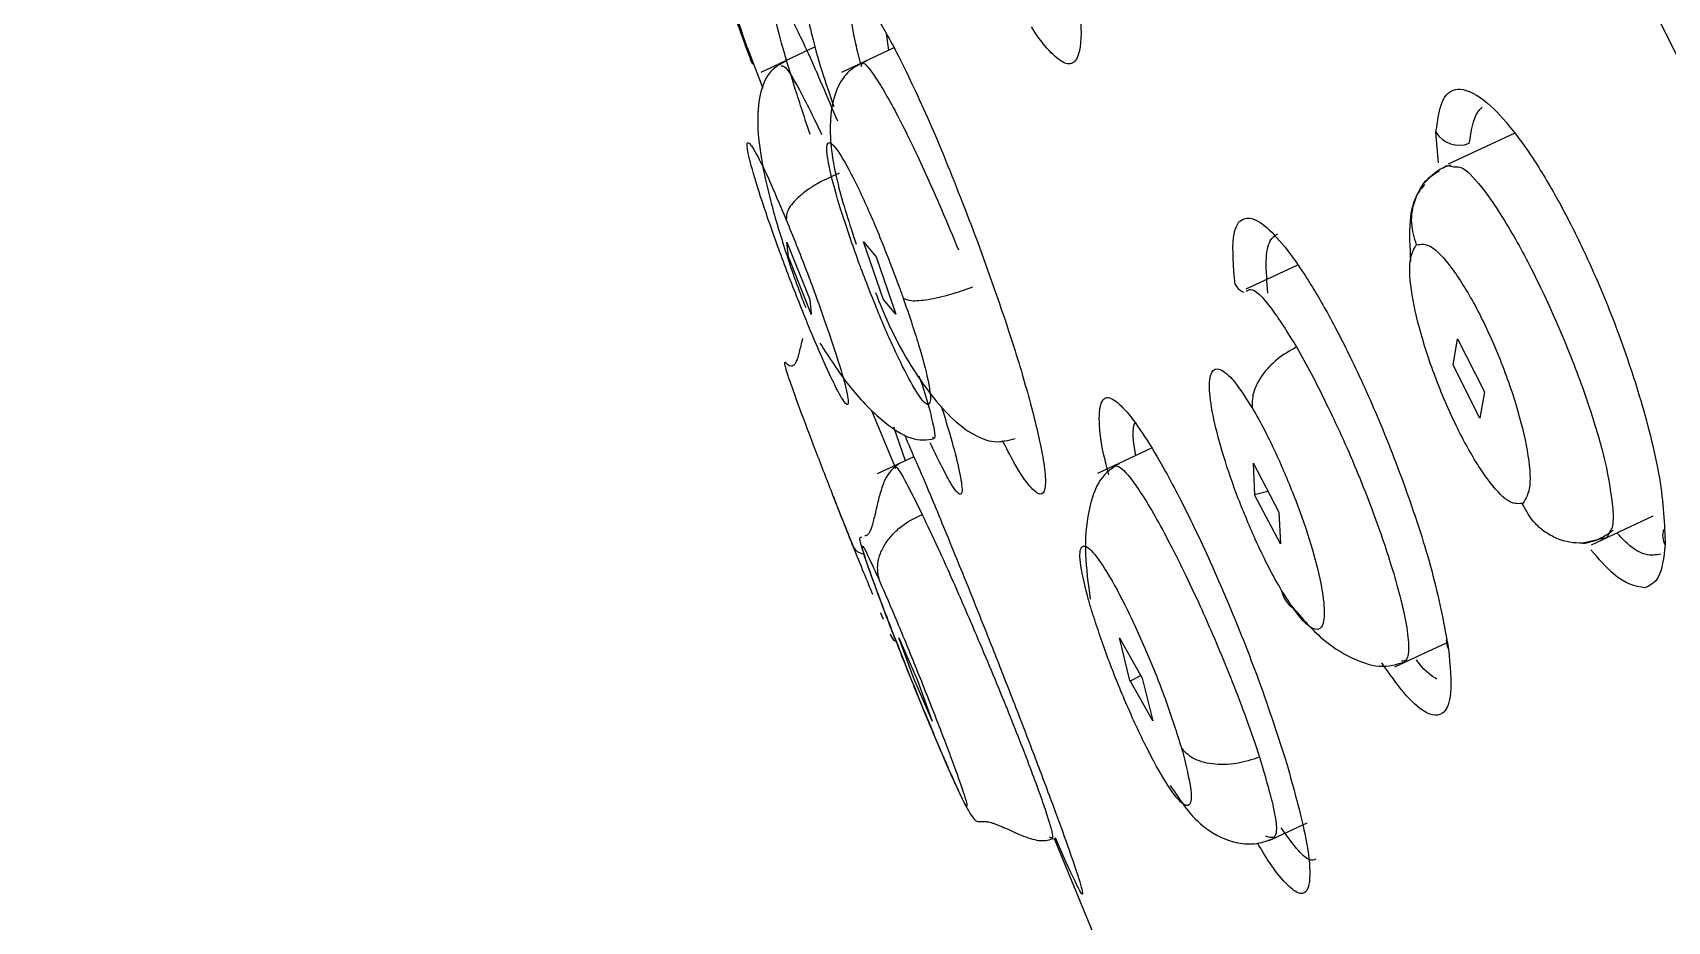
# Model space of a CAD drawing. Header units: millimetres. Extents: x 14183 to 14777, y -4239 to -3399.
# Drawn here: x 14648.556 to 14651.782, y -3741.229 to -3739.474 of the extents above; entities that cross this region are included whole.
import ezdxf

# ---------------------------------------------------------------- set-up
doc = ezdxf.new("R2010")
doc.units = ezdxf.units.MM
doc.header["$LTSCALE"] = 0.1
doc.layers.get('0').update_dxf_attribs({"lineweight": 15})

msp = doc.modelspace()

# ---------------------------------------------------------------- linework, layer by layer
at = {"linetype": 'Continuous', "lineweight": 25}
for p, q in [((14650.2458, -3739.5084), (14650.2409, -3739.4753)), ((14649.9671, -3739.5044), (14649.9968, -3739.5834)), ((14650.1003, -3739.5022), (14649.993, -3739.5524)), ((14650.2554, -3739.5039), (14650.152, -3739.5523)), ((14651.3307, -3739.731), (14651.3256, -3739.6706)), ((14651.4811, -3739.6725), (14651.35, -3739.7339)), ((14651.3396, -3739.7411), (14651.3469, -3739.7359)), ((14651.3469, -3739.7359), (14651.3612, -3739.7387)), ((14650.0474, -3739.9166), (14650.0447, -3739.8873)), ((14650.0447, -3739.8873), (14650.0899, -3740.0007)), ((14650.2355, -3740.0015), (14650.1959, -3739.8871)), ((14650.1959, -3739.8871), (14650.2205, -3739.9165)), ((14651.2872, -3739.8929), (14651.2859, -3739.894)), ((14650.0929, -3740.031), (14650.0474, -3739.9166)), ((14650.2205, -3739.9164), (14650.2598, -3740.0299)), ((14651.0526, -3739.9327), (14650.9501, -3739.9807)), ((14650.0899, -3740.0007), (14650.0926, -3740.03)), ((14650.2598, -3740.0298), (14650.2352, -3740.0005)), ((14651.0506, -3740.0945), (14651.0833, -3740.154)), ((14651.3593, -3740.1303), (14651.3684, -3740.0783)), ((14651.3684, -3740.0783), (14651.4214, -3740.1829)), ((14651.4122, -3740.2348), (14651.3593, -3740.1302)), ((14651.4214, -3740.1829), (14651.4122, -3740.2349)), ((14650.2114, -3740.2198), (14650.2571, -3740.329)), ((14650.2786, -3740.3193), (14650.2553, -3740.2527)), ((14650.295, -3740.3112), (14650.2228, -3740.345)), ((14650.7645, -3740.2944), (14650.6574, -3740.3445)), ((14650.9649, -3740.3234), (14651.0158, -3740.4207)), ((14650.9681, -3740.3869), (14650.9653, -3740.324)), ((14650.2899, -3740.3816), (14650.3027, -3740.4072)), ((14650.9678, -3740.3859), (14650.9941, -3740.3793)), ((14651.0186, -3740.4835), (14650.9678, -3740.3863)), ((14650.3027, -3740.4072), (14650.3114, -3740.425)), ((14651.0158, -3740.4206), (14651.0186, -3740.4835)), ((14651.6325, -3740.4849), (14651.7542, -3740.428)), ((14651.6619, -3740.4711), (14651.6154, -3740.4821)), ((14651.6696, -3740.4578), (14651.6634, -3740.47)), ((14650.295, -3740.7492), (14650.2658, -3740.6689)), ((14650.2658, -3740.669), (14650.3025, -3740.7531)), ((14650.7215, -3740.7533), (14650.7007, -3740.6685)), ((14650.7007, -3740.6685), (14650.7459, -3740.7486)), ((14651.2447, -3740.7261), (14651.3463, -3740.6785)), ((14650.3319, -3740.8339), (14650.2949, -3740.7491)), ((14650.3025, -3740.7531), (14650.3316, -3740.8332)), ((14650.7213, -3740.7542), (14650.7429, -3740.7432)), ((14650.7665, -3740.8327), (14650.7213, -3740.7526)), ((14650.7459, -3740.7486), (14650.7665, -3740.8327)), ((14650.968, -3740.8762), (14650.9773, -3740.9045)), ((14650.5721, -3741.0648), (14650.7958, -3741.6102)), ((14650.5911, -3741.1019), (14650.5746, -3741.0636)), ((14650.9967, -3741.069), (14651.0717, -3741.0339))]:
    msp.add_line(p, q, dxfattribs=at)
at = {"linetype": 'Continuous', "lineweight": 25, "flags": 128}
msp.add_lwpolyline([(14654.37, -3745.0136), (14654.0235, -3744.2216), (14653.661, -3743.4125), (14653.2862, -3742.5943), (14652.9027, -3741.7752), (14652.5143, -3740.9632), (14652.1249, -3740.1664), (14651.7384, -3739.3928), (14651.3586, -3738.6501), (14650.9894, -3737.9456), (14650.6343, -3737.2863), (14650.2968, -3736.6789), (14649.9805, -3736.1292), (14649.6883, -3735.6428), (14649.4232, -3735.2246), (14649.1878, -3734.8786), (14648.9845, -3734.6083), (14648.8154, -3734.4165), (14648.6819, -3734.3049), (14648.5856, -3734.2748), (14648.5666, -3734.2804)], dxfattribs=at)
at = {"linetype": 'Continuous', "lineweight": 25}
for centre, radius, start, end in [((14651.3716, -3739.6422), 0.054, 211.6631, 291.5759), ((14650.9628, -3739.951), 0.0392, 210.6469, 243.9644), ((14651.8103, -3740.4666), 0.0373, 161.7084, 210.3787), ((14650.1989, -3740.4765), 0.0267, 208.6011, 261.2511), ((14651.0717, -3740.5666), 0.0515, 189.5059, 236.6477), ((14651.3762, -3740.6751), 0.0302, 176.1142, 211.5751)]:
    msp.add_arc(centre, radius, start, end, dxfattribs=at)
for points, knots in [([(14648.5559, -3732.8562), (14648.6046, -3732.8717), (14648.7027, -3732.9031), (14648.9642, -3733.1788), (14649.3365, -3733.6804), (14649.8394, -3734.4633), (14650.4328, -3735.4752), (14651.0928, -3736.6692), (14651.8098, -3738.034), (14652.5524, -3739.5056), (14653.3122, -3741.0691), (14654.0537, -3742.6524), (14654.7709, -3744.2383), (14655.4278, -3745.7548), (14656.0201, -3747.1848), (14656.519, -3748.4633), (14656.9215, -3749.575), (14657.2083, -3750.4723), (14657.3688, -3751.1362), (14657.4137, -3751.5523), (14657.3403, -3751.6068), (14657.3073, -3751.6313)], [0, 0, 0, 0, 0.04229, 0.08533, 0.138911, 0.194045, 0.247626, 0.302761, 0.356342, 0.411476, 0.465057, 0.520191, 0.573772, 0.628906, 0.682487, 0.737622, 0.791202, 0.846337, 0.899918, 0.955052, 1, 1, 1, 1]), ([(14653.2773, -3742.4856), (14653.2386, -3742.4025), (14653.162, -3742.2378), (14653.0474, -3741.9934), (14652.924, -3741.7317), (14652.7998, -3741.4702), (14652.6832, -3741.2265), (14652.6121, -3741.0786), (14652.563, -3740.9768), (14652.4984, -3740.8431), (14652.4152, -3740.6716), (14652.325, -3740.4868), (14652.2534, -3740.3406), (14652.1731, -3740.1775), (14652.0843, -3739.9978), (14651.9869, -3739.8018), (14651.8918, -3739.6116), (14651.7717, -3739.3728), (14651.6025, -3739.0386), (14651.3779, -3738.6007), (14651.1529, -3738.169), (14650.9476, -3737.781), (14650.7556, -3737.4229), (14650.5692, -3737.081), (14650.3915, -3736.7602), (14650.2247, -3736.4642), (14650.0557, -3736.1696), (14649.891, -3735.8887), (14649.7359, -3735.6303), (14649.5936, -3735.3992), (14649.4354, -3735.1495), (14649.2805, -3734.915), (14649.1448, -3734.7204), (14649.0262, -3734.5589), (14648.9174, -3734.4208), (14648.813, -3734.3007), (14648.7569, -3734.2468), (14648.7306, -3734.2215)], [0, 0, 0, 0, 0.021095, 0.041774, 0.062036, 0.087668, 0.108472, 0.124451, 0.125701, 0.134698, 0.158945, 0.170139, 0.182887, 0.197192, 0.213052, 0.230468, 0.249438, 0.264203, 0.295282, 0.341276, 0.387506, 0.421052, 0.458271, 0.499166, 0.532192, 0.567289, 0.604458, 0.642664, 0.679349, 0.714691, 0.748691, 0.803167, 0.844771, 0.873498, 0.920536, 0.962703, 1, 1, 1, 1]), ([(14649.6736, -3738.668), (14649.6876, -3738.7072), (14649.713, -3738.7786), (14649.7649, -3738.9257), (14649.8158, -3739.0706), (14649.863, -3739.2058), (14649.8991, -3739.3094), (14649.9287, -3739.3946), (14649.9539, -3739.4678), (14649.9729, -3739.5237), (14649.9796, -3739.5447), (14649.9683, -3739.5149), (14649.9431, -3739.4446), (14649.93, -3739.4078)], [0, 0, 0, 0, 0.101931, 0.18593, 0.299557, 0.3764, 0.44966, 0.519327, 0.58539, 0.672931, 0.771234, 0.880251, 1, 1, 1, 1]), ([(14650.5924, -3739.2703), (14650.6024, -3739.3152), (14650.6205, -3739.3968), (14650.6279, -3739.4881), (14650.6182, -3739.5344), (14650.5937, -3739.5386), (14650.5637, -3739.5125), (14650.5408, -3739.4849), (14650.5276, -3739.4626), (14650.5274, -3739.4623)], [0, 0, 0, 0, 0.197101, 0.358676, 0.574093, 0.722886, 0.864186, 0.997968, 1, 1, 1, 1]), ([(14650.0905, -3739.6748), (14650.0802, -3739.644), (14650.0586, -3739.5789), (14650.0355, -3739.5012), (14650.0201, -3739.4412), (14650.0139, -3739.402), (14650.0197, -3739.3911), (14650.0432, -3739.4248), (14650.0848, -3739.5079), (14650.1239, -3739.6004), (14650.1442, -3739.6482)], [0, 0, 0, 0, 0.097946, 0.206929, 0.309497, 0.412028, 0.543152, 0.684847, 0.837111, 1, 1, 1, 1]), ([(14650.1904, -3739.536), (14650.1869, -3739.5222), (14650.1759, -3739.4794), (14650.1693, -3739.4328), (14650.1704, -3739.3994), (14650.1821, -3739.3937), (14650.2042, -3739.4145), (14650.2399, -3739.4706), (14650.2915, -3739.5724), (14650.355, -3739.7154), (14650.3983, -3739.828), (14650.4206, -3739.8861)], [0, 0, 0, 0, 0.049695, 0.153623, 0.257999, 0.353945, 0.449865, 0.572609, 0.705207, 0.847653, 1, 1, 1, 1]), ([(14650.0866, -3739.4422), (14650.0865, -3739.4424), (14650.0865, -3739.4483), (14650.0955, -3739.487), (14650.1115, -3739.5456), (14650.1302, -3739.5991), (14650.1375, -3739.62)], [0, 0, 0, 0, 0.013578, 0.382881, 0.758519, 1, 1, 1, 1]), ([(14650.0431, -3739.5297), (14650.0322, -3739.5356), (14650.0093, -3739.5481), (14649.9909, -3739.5894), (14649.9847, -3739.6466), (14649.9921, -3739.7196), (14650.011, -3739.8056), (14650.0396, -3739.9008), (14650.0649, -3739.9748), (14650.0794, -3740.0111), (14650.0816, -3740.0166)], [0, 0, 0, 0, 0.1145414, 0.2395095, 0.3725598, 0.5122616, 0.6581518, 0.8107347, 0.9711685, 1, 1, 1, 1]), ([(14650.0333, -3739.5395), (14650.0364, -3739.5395), (14650.0432, -3739.5394), (14650.0724, -3739.5921), (14650.0973, -3739.6411), (14650.1099, -3739.6684), (14650.1129, -3739.6749)], [0, 0, 0, 0, 0.3271936, 0.7109542, 0.9308305, 1, 1, 1, 1]), ([(14650.2009, -3739.53), (14650.1904, -3739.5351), (14650.1684, -3739.5459), (14650.1381, -3739.5856), (14650.1244, -3739.659), (14650.1404, -3739.7672), (14650.168, -3739.8513), (14650.1811, -3739.8914)], [0, 0, 0, 0, 0.10618, 0.221672, 0.472833, 0.748814, 1, 1, 1, 1]), ([(14650.1912, -3739.5406), (14650.1918, -3739.538), (14650.1944, -3739.5274), (14650.2199, -3739.5603), (14650.2637, -3739.6364), (14650.3104, -3739.7338), (14650.3506, -3739.8242), (14650.3719, -3739.8759), (14650.383, -3739.9028)], [0, 0, 0, 0, 0.075745, 0.30083, 0.530668, 0.744694, 0.867288, 1, 1, 1, 1]), ([(14651.3256, -3739.6706), (14651.3295, -3739.6438), (14651.3366, -3739.5958), (14651.3737, -3739.579), (14651.4207, -3739.6026), (14651.4755, -3739.6617), (14651.5273, -3739.7358), (14651.579, -3739.8255), (14651.6312, -3739.9319), (14651.6845, -3740.0598), (14651.7345, -3740.2083), (14651.7736, -3740.367), (14651.7766, -3740.4445), (14651.7781, -3740.4855)], [0, 0, 0, 0, 0.108633, 0.194833, 0.299321, 0.375935, 0.450142, 0.520765, 0.591343, 0.673523, 0.769043, 0.877867, 1, 1, 1, 1]), ([(14651.3914, -3739.6925), (14651.3953, -3739.6683), (14651.4002, -3739.637), (14651.4139, -3739.624), (14651.4171, -3739.6211)], [0, 0, 0, 0, 0.771178, 1, 1, 1, 1]), ([(14650.0855, -3740.0486), (14650.0725, -3740.0163), (14650.0466, -3739.9515), (14650.0098, -3739.8502), (14649.9816, -3739.7647), (14649.9659, -3739.7065), (14649.9651, -3739.6847), (14649.9794, -3739.7026), (14650.0064, -3739.7563), (14650.0309, -3739.8142), (14650.0432, -3739.8432)], [0, 0, 0, 0, 0.124858, 0.250202, 0.375236, 0.50002, 0.624705, 0.749526, 0.874622, 1, 1, 1, 1]), ([(14650.1838, -3739.9202), (14650.1722, -3739.8871), (14650.149, -3739.8207), (14650.1276, -3739.742), (14650.1206, -3739.6945), (14650.1297, -3739.686), (14650.1534, -3739.7176), (14650.188, -3739.7843), (14650.2287, -3739.8766), (14650.2544, -3739.9448), (14650.2673, -3739.9789)], [0, 0, 0, 0, 0.125078, 0.25037, 0.375367, 0.500106, 0.624755, 0.749551, 0.874639, 1, 1, 1, 1]), ([(14651.3551, -3739.7358), (14651.3495, -3739.7374), (14651.3292, -3739.7433), (14651.3134, -3739.7595), (14651.3021, -3739.7712)], [0, 0, 0, 0, 0.2784384, 1, 1, 1, 1]), ([(14651.3612, -3739.7387), (14651.3668, -3739.7384), (14651.3808, -3739.7377), (14651.4215, -3739.7837), (14651.4744, -3739.864), (14651.5324, -3739.9741), (14651.5873, -3740.0985), (14651.6313, -3740.2187), (14651.6644, -3740.3331), (14651.6711, -3740.3852), (14651.6748, -3740.4142)], [0, 0, 0, 0, 0.08127, 0.205588, 0.340117, 0.470825, 0.600078, 0.736513, 0.853489, 1, 1, 1, 1]), ([(14650.148, -3739.7515), (14650.1335, -3739.7578), (14650.1112, -3739.7675), (14650.0857, -3739.7839), (14650.0687, -3739.7971), (14650.0557, -3739.8103), (14650.044, -3739.8267), (14650.0435, -3739.8367), (14650.0432, -3739.8432)], [0, 0, 0, 0, 0.243127, 0.372917, 0.50474, 0.635866, 0.763666, 1, 1, 1, 1]), ([(14651.303, -3739.774), (14651.2974, -3739.7805), (14651.2835, -3739.797), (14651.2711, -3739.8457), (14651.274, -3739.8978), (14651.2755, -3739.9259)], [0, 0, 0, 0, 0.232131, 0.585562, 1, 1, 1, 1]), ([(14651.2872, -3739.8929), (14651.283, -3739.8788), (14651.2742, -3739.8491), (14651.2826, -3739.8022), (14651.303, -3739.7649), (14651.3243, -3739.7514), (14651.3321, -3739.7466)], [0, 0, 0, 0, 0.2588831, 0.5433839, 0.834834, 1, 1, 1, 1]), ([(14650.9291, -3739.9709), (14650.9262, -3739.9364), (14650.9211, -3739.8748), (14650.9403, -3739.8364), (14650.9723, -3739.8398), (14651.0154, -3739.8799), (14651.0603, -3739.9404), (14651.108, -3740.0192), (14651.1597, -3740.1187), (14651.2163, -3740.2436), (14651.2741, -3740.3936), (14651.326, -3740.5571), (14651.3421, -3740.6449), (14651.3505, -3740.6909)], [0, 0, 0, 0, 0.110983, 0.197881, 0.298775, 0.376332, 0.451216, 0.522118, 0.592985, 0.678562, 0.774936, 0.882068, 1, 1, 1, 1]), ([(14650.0432, -3739.8432), (14650.0564, -3739.8761), (14650.0823, -3739.9402), (14650.1189, -3740.0406), (14650.1475, -3740.126), (14650.1648, -3740.1877), (14650.1675, -3740.2144), (14650.1549, -3740.201), (14650.1302, -3740.1534), (14650.1072, -3740.0999), (14650.0956, -3740.0731)], [0, 0, 0, 0, 0.129907, 0.253105, 0.374835, 0.500543, 0.629261, 0.755205, 0.877023, 1, 1, 1, 1]), ([(14650.9939, -3739.988), (14650.9921, -3739.966), (14650.9886, -3739.9221), (14650.9958, -3739.8826), (14651.0076, -3739.8747), (14651.0129, -3739.8711)], [0, 0, 0, 0, 0.3564968, 0.7129834, 1, 1, 1, 1]), ([(14650.4206, -3739.8861), (14650.4421, -3739.9462), (14650.4803, -3740.0526), (14650.5225, -3740.1922), (14650.5454, -3740.2848), (14650.555, -3740.3446), (14650.5552, -3740.378), (14650.546, -3740.39), (14650.5252, -3740.3728), (14650.4996, -3740.3369), (14650.4777, -3740.294), (14650.47, -3740.2789)], [0, 0, 0, 0, 0.162831, 0.288602, 0.427997, 0.515881, 0.610728, 0.712523, 0.821245, 0.936967, 1, 1, 1, 1]), ([(14651.4961, -3740.4037), (14651.4872, -3740.4042), (14651.4696, -3740.4053), (14651.4278, -3740.3596), (14651.382, -3740.2857), (14651.3373, -3740.191), (14651.3008, -3740.0902), (14651.2777, -3739.9981), (14651.2703, -3739.9242), (14651.2806, -3739.9041), (14651.2859, -3739.894)], [0, 0, 0, 0, 0.1252619, 0.2486468, 0.3721458, 0.4958056, 0.6191118, 0.7432003, 0.8705683, 1, 1, 1, 1]), ([(14651.2872, -3739.8929), (14651.296, -3739.8915), (14651.3134, -3739.8885), (14651.356, -3739.9341), (14651.4029, -3740.0093), (14651.4485, -3740.106), (14651.4856, -3740.2093), (14651.5084, -3740.3029), (14651.5145, -3740.3757), (14651.5032, -3740.3938), (14651.4975, -3740.4028)], [0, 0, 0, 0, 0.126081, 0.250719, 0.374175, 0.49737, 0.621408, 0.746857, 0.873518, 1, 1, 1, 1]), ([(14650.1906, -3739.9387), (14650.1895, -3739.9357), (14650.1872, -3739.9295), (14650.1849, -3739.9233), (14650.1838, -3739.9202)], [0, 0, 0, 0, 0.498817, 1, 1, 1, 1]), ([(14650.2742, -3739.9981), (14650.285, -3740.03), (14650.3063, -3740.0924), (14650.3247, -3740.1632), (14650.3301, -3740.2053), (14650.321, -3740.2126), (14650.2981, -3740.1821), (14650.2654, -3740.1194), (14650.2275, -3740.0345), (14650.203, -3739.9709), (14650.1906, -3739.9387)], [0, 0, 0, 0, 0.1290436, 0.25184, 0.3742624, 0.5006138, 0.6288747, 0.7539654, 0.875847, 1, 1, 1, 1]), ([(14650.2193, -3739.9869), (14650.2277, -3740.0077), (14650.2554, -3740.0768), (14650.3058, -3740.1614), (14650.3623, -3740.23), (14650.4087, -3740.2676), (14650.4551, -3740.2864), (14650.4818, -3740.2788), (14650.495, -3740.275)], [0, 0, 0, 0, 0.118492, 0.392665, 0.538757, 0.691054, 0.846461, 1, 1, 1, 1]), ([(14650.2673, -3739.9789), (14650.2685, -3739.9821), (14650.2708, -3739.9885), (14650.273, -3739.9949), (14650.2742, -3739.9981)], [0, 0, 0, 0, 0.49976, 1, 1, 1, 1]), ([(14650.2742, -3739.9981), (14650.2785, -3740.0002), (14650.2852, -3740.0035), (14650.3047, -3740.0031), (14650.3231, -3740.0008), (14650.3444, -3739.9966), (14650.374, -3739.9891), (14650.3968, -3739.9811), (14650.4116, -3739.9758)], [0, 0, 0, 0, 0.239045, 0.3677, 0.499196, 0.63079, 0.759814, 1, 1, 1, 1]), ([(14650.9518, -3739.9843), (14650.9543, -3739.9825), (14650.9635, -3739.9757), (14650.9966, -3740.0082), (14651.033, -3740.0665), (14651.0506, -3740.0945)], [0, 0, 0, 0, 0.168431, 0.600706, 1, 1, 1, 1]), ([(14650.0956, -3740.0731), (14650.094, -3740.0691), (14650.0906, -3740.0611), (14650.0872, -3740.0527), (14650.0855, -3740.0486)], [0, 0, 0, 0, 0.497515, 1, 1, 1, 1]), ([(14650.0752, -3740.078), (14650.0741, -3740.0826), (14650.0722, -3740.0909), (14650.0691, -3740.1039), (14650.0666, -3740.1131), (14650.0645, -3740.1191), (14650.0625, -3740.1242), (14650.0598, -3740.1291), (14650.0566, -3740.132), (14650.0475, -3740.1336), (14650.0404, -3740.1218), (14650.0385, -3740.1266), (14650.0465, -3740.1523), (14650.0676, -3740.2112), (14650.099, -3740.2944), (14650.1237, -3740.3579), (14650.1355, -3740.3882)], [0, 0, 0, 0, 0.0247, 0.043674, 0.05945, 0.066625, 0.073661, 0.088429, 0.106134, 0.128324, 0.276154, 0.391404, 0.5368, 0.697335, 0.85588, 1, 1, 1, 1]), ([(14650.1097, -3740.087), (14650.1284, -3740.116), (14650.1667, -3740.1757), (14650.2319, -3740.2422), (14650.2933, -3740.2824), (14650.3211, -3740.2778), (14650.3353, -3740.2755)], [0, 0, 0, 0, 0.231824, 0.476528, 0.733642, 1, 1, 1, 1]), ([(14651.0506, -3740.0945), (14651.0374, -3740.102), (14651.0105, -3740.1176), (14650.9804, -3740.1505), (14650.9626, -3740.185), (14650.9629, -3740.2053), (14650.963, -3740.215)], [0, 0, 0, 0, 0.2501086, 0.5115933, 0.7666044, 1, 1, 1, 1]), ([(14650.305, -3740.1512), (14650.3053, -3740.1521), (14650.3194, -3740.1917), (14650.3316, -3740.2393), (14650.34, -3740.2798), (14650.3329, -3740.2736), (14650.3317, -3740.2726)], [0, 0, 0, 0, 0.00982, 0.449049, 0.907162, 1, 1, 1, 1]), ([(14650.9714, -3740.4796), (14650.959, -3740.4511), (14650.9346, -3740.395), (14650.9054, -3740.3094), (14650.8855, -3740.2344), (14650.8768, -3740.1756), (14650.8808, -3740.14), (14650.8981, -3740.1343), (14650.9262, -3740.1578), (14650.9508, -3740.1959), (14650.963, -3740.215)], [0, 0, 0, 0, 0.1253788, 0.2471232, 0.3674002, 0.4899315, 0.6170088, 0.7453361, 0.8729739, 1, 1, 1, 1]), ([(14651.0833, -3740.154), (14651.1031, -3740.1939), (14651.1438, -3740.2757), (14651.1985, -3740.4097), (14651.2346, -3740.5146), (14651.256, -3740.5897), (14651.2686, -3740.6467), (14651.2726, -3740.6878), (14651.2699, -3740.7142), (14651.2615, -3740.7148), (14651.2573, -3740.715)], [0, 0, 0, 0, 0.1699009, 0.3481278, 0.5018379, 0.595017, 0.6988987, 0.8171701, 0.9102264, 1, 1, 1, 1]), ([(14650.6802, -3740.3468), (14650.6766, -3740.3334), (14650.6632, -3740.2831), (14650.6594, -3740.2319), (14650.6652, -3740.1939), (14650.6852, -3740.1926), (14650.7139, -3740.2186), (14650.7497, -3740.2678), (14650.7945, -3740.3431), (14650.85, -3740.4512), (14650.9145, -3740.5946), (14650.9804, -3740.7603), (14651.0139, -3740.8639), (14651.0312, -3740.9174)], [0, 0, 0, 0, 0.035987, 0.13466, 0.230599, 0.316554, 0.399196, 0.47688, 0.554547, 0.653925, 0.76129, 0.876637, 1, 1, 1, 1]), ([(14650.3493, -3740.2115), (14650.3547, -3740.229), (14650.3689, -3740.2749), (14650.3836, -3740.331), (14650.392, -3740.3757), (14650.3881, -3740.3913), (14650.3693, -3740.3699), (14650.3418, -3740.3134), (14650.3273, -3740.2836)], [0, 0, 0, 0, 0.092349, 0.242954, 0.403882, 0.574979, 0.776157, 1, 1, 1, 1]), ([(14650.963, -3740.215), (14650.9712, -3740.2292), (14650.9876, -3740.2578), (14651.0042, -3740.293), (14651.0125, -3740.3105)], [0, 0, 0, 0, 0.499925, 1, 1, 1, 1]), ([(14650.7333, -3740.309), (14650.7328, -3740.3064), (14650.7279, -3740.2809), (14650.7269, -3740.2576), (14650.7303, -3740.2469), (14650.7311, -3740.2443)], [0, 0, 0, 0, 0.079123, 0.771153, 1, 1, 1, 1]), ([(14650.2761, -3740.2672), (14650.2919, -3740.3036), (14650.3201, -3740.368), (14650.3774, -3740.507), (14650.4284, -3740.6336), (14650.4749, -3740.7513), (14650.5142, -3740.8527), (14650.5526, -3740.9533), (14650.5867, -3741.0456), (14650.6144, -3741.1237), (14650.6302, -3741.1743), (14650.6276, -3741.181), (14650.6037, -3741.1293), (14650.5911, -3741.1019)], [0, 0, 0, 0, 0.115852, 0.205324, 0.304417, 0.366932, 0.43441, 0.506839, 0.584203, 0.666524, 0.763301, 0.87447, 1, 1, 1, 1]), ([(14651.0125, -3740.3105), (14651.025, -3740.3394), (14651.0502, -3740.3973), (14651.0804, -3740.4866), (14651.1003, -3740.564), (14651.1073, -3740.6209), (14651.1015, -3740.6517), (14651.0841, -3740.6546), (14651.0568, -3740.6311), (14651.033, -3740.594), (14651.0209, -3740.5751)], [0, 0, 0, 0, 0.127053, 0.254765, 0.383147, 0.509823, 0.631995, 0.752272, 0.874287, 1, 1, 1, 1]), ([(14650.2654, -3740.3254), (14650.2554, -3740.3332), (14650.2411, -3740.3442), (14650.2286, -3740.3822), (14650.2224, -3740.407), (14650.2181, -3740.4262), (14650.2152, -3740.4382), (14650.2127, -3740.4474), (14650.2107, -3740.4533), (14650.2086, -3740.4585), (14650.2058, -3740.4635), (14650.2017, -3740.4675), (14650.1996, -3740.4673), (14650.1982, -3740.4672)], [0, 0, 0, 0, 0.379826, 0.542674, 0.673189, 0.724719, 0.767151, 0.802216, 0.818268, 0.8343, 0.869163, 0.912614, 1, 1, 1, 1]), ([(14650.2591, -3740.3346), (14650.2593, -3740.3328), (14650.2598, -3740.3283), (14650.2712, -3740.3464), (14650.2835, -3740.3695), (14650.2899, -3740.3816)], [0, 0, 0, 0, 0.255059, 0.612777, 1, 1, 1, 1]), ([(14650.7001, -3740.325), (14650.6869, -3740.3335), (14650.6605, -3740.3505), (14650.638, -3740.4153), (14650.6305, -3740.4985), (14650.6391, -3740.562), (14650.6432, -3740.5924)], [0, 0, 0, 0, 0.261969, 0.52117, 0.770852, 1, 1, 1, 1]), ([(14650.6909, -3740.3291), (14650.6943, -3740.3292), (14650.7043, -3740.3296), (14650.7374, -3740.37), (14650.7918, -3740.4633), (14650.8544, -3740.5906), (14650.9054, -3740.7092), (14650.9428, -3740.8044), (14650.9594, -3740.8516), (14650.968, -3740.8762)], [0, 0, 0, 0, 0.0917952, 0.2660697, 0.4474801, 0.6321746, 0.79988, 0.8959737, 1, 1, 1, 1]), ([(14650.1355, -3740.3882), (14650.1365, -3740.3907), (14650.1501, -3740.4259), (14650.1643, -3740.4615), (14650.1776, -3740.4945)], [0, 0, 0, 0, 0.070411, 1, 1, 1, 1]), ([(14650.1355, -3740.3882), (14650.1357, -3740.3888), (14650.1486, -3740.4221), (14650.1622, -3740.456), (14650.1755, -3740.4893)], [0, 0, 0, 0, 0.0177679, 1, 1, 1, 1]), ([(14651.4975, -3740.4028), (14651.4973, -3740.403), (14651.4968, -3740.4033), (14651.4964, -3740.4035), (14651.4961, -3740.4037)], [0, 0, 0, 0, 0.500732, 1, 1, 1, 1]), ([(14651.6154, -3740.4821), (14651.6068, -3740.4818), (14651.5895, -3740.4813), (14651.5642, -3740.4734), (14651.5412, -3740.4608), (14651.5155, -3740.4394), (14651.5037, -3740.4177), (14651.4961, -3740.4037)], [0, 0, 0, 0, 0.17239, 0.347492, 0.521391, 0.690295, 1, 1, 1, 1]), ([(14651.6748, -3740.4142), (14651.6753, -3740.4284), (14651.676, -3740.4478), (14651.671, -3740.4556), (14651.6696, -3740.4578)], [0, 0, 0, 0, 0.729542, 1, 1, 1, 1]), ([(14650.2273, -3740.5562), (14650.225, -3740.5449), (14650.2214, -3740.5275), (14650.2286, -3740.5021), (14650.2384, -3740.4826), (14650.2528, -3740.4642), (14650.2757, -3740.4428), (14650.2973, -3740.432), (14650.3114, -3740.425)], [0, 0, 0, 0, 0.239049, 0.367705, 0.499153, 0.630793, 0.75979, 1, 1, 1, 1]), ([(14650.3114, -3740.425), (14650.3215, -3740.4463), (14650.3401, -3740.4855), (14650.3766, -3740.5663), (14650.4224, -3740.672), (14650.4761, -3740.8007), (14650.5241, -3740.9229), (14650.5574, -3741.0146), (14650.5732, -3741.0691), (14650.5663, -3741.0645), (14650.5629, -3741.0622)], [0, 0, 0, 0, 0.093563, 0.17289, 0.288489, 0.437252, 0.575658, 0.714703, 0.859453, 1, 1, 1, 1]), ([(14650.192, -3740.4703), (14650.1902, -3740.4702), (14650.1857, -3740.47), (14650.1945, -3740.4987), (14650.2121, -3740.5497), (14650.2341, -3740.6084), (14650.2534, -3740.6586), (14650.2744, -3740.712), (14650.2962, -3740.7664), (14650.318, -3740.8199), (14650.339, -3740.8702), (14650.3585, -3740.916), (14650.3692, -3740.9401), (14650.3746, -3740.9522)], [0, 0, 0, 0, 0.083316, 0.214419, 0.367868, 0.448107, 0.527858, 0.606775, 0.685297, 0.763739, 0.842385, 0.921342, 1, 1, 1, 1]), ([(14651.0209, -3740.5751), (14651.0127, -3740.5609), (14650.9963, -3740.5323), (14650.9797, -3740.4972), (14650.9714, -3740.4796)], [0, 0, 0, 0, 0.499905, 1, 1, 1, 1]), ([(14651.6154, -3740.4828), (14651.6264, -3740.4804), (14651.6484, -3740.4755), (14651.6664, -3740.4625), (14651.6754, -3740.4561)], [0, 0, 0, 0, 0.50123, 1, 1, 1, 1]), ([(14651.7696, -3740.5034), (14651.7599, -3740.5051), (14651.7413, -3740.5084), (14651.7105, -3740.4914), (14651.6898, -3740.469), (14651.6828, -3740.4614)], [0, 0, 0, 0, 0.419675, 0.804178, 1, 1, 1, 1]), ([(14650.1755, -3740.4893), (14650.1824, -3740.5066), (14650.1964, -3740.5412), (14650.2078, -3740.569), (14650.2136, -3740.5829)], [0, 0, 0, 0, 0.499969, 1, 1, 1, 1]), ([(14650.3715, -3740.9452), (14650.3611, -3740.9214), (14650.3402, -3740.8736), (14650.2992, -3740.7742), (14650.2586, -3740.6724), (14650.2236, -3740.581), (14650.1997, -3740.5146), (14650.1908, -3740.4836), (14650.1971, -3740.4901), (14650.2135, -3740.5258), (14650.2217, -3740.5437)], [0, 0, 0, 0, 0.125071, 0.250365, 0.375355, 0.500091, 0.624751, 0.749547, 0.874646, 1, 1, 1, 1]), ([(14650.6401, -3740.5946), (14650.6339, -3740.5699), (14650.6214, -3740.5203), (14650.6229, -3740.4852), (14650.6398, -3740.4871), (14650.6708, -3740.5277), (14650.711, -3740.6004), (14650.7543, -3740.6942), (14650.7953, -3740.797), (14650.8139, -3740.8565), (14650.8233, -3740.8862)], [0, 0, 0, 0, 0.124865, 0.250202, 0.375245, 0.500016, 0.624711, 0.749525, 0.874637, 1, 1, 1, 1]), ([(14651.7375, -3740.5702), (14651.7186, -3740.5668), (14651.6888, -3740.5614), (14651.6468, -3740.5127), (14651.6314, -3740.4948)], [0, 0, 0, 0, 0.633234, 1, 1, 1, 1]), ([(14651.7781, -3740.4855), (14651.7751, -3740.5101), (14651.7695, -3740.5558), (14651.7476, -3740.5656), (14651.7375, -3740.5702)], [0, 0, 0, 0, 0.5395685, 1, 1, 1, 1]), ([(14650.2217, -3740.5437), (14650.2226, -3740.5457), (14650.2244, -3740.5497), (14650.2263, -3740.554), (14650.2273, -3740.5562)], [0, 0, 0, 0, 0.499887, 1, 1, 1, 1]), ([(14650.2273, -3740.5562), (14650.2384, -3740.5819), (14650.2601, -3740.6321), (14650.3004, -3740.7304), (14650.3392, -3740.8282), (14650.3727, -3740.916), (14650.395, -3740.9787), (14650.4023, -3741.0055), (14650.3954, -3740.9972), (14650.3796, -3740.9627), (14650.3715, -3740.9452)], [0, 0, 0, 0, 0.1288772, 0.2514877, 0.37401, 0.5005962, 0.6286405, 0.7530933, 0.8748338, 1, 1, 1, 1]), ([(14650.6468, -3740.6173), (14650.6457, -3740.6134), (14650.6433, -3740.6057), (14650.6412, -3740.5983), (14650.6401, -3740.5946)], [0, 0, 0, 0, 0.497625, 1, 1, 1, 1]), ([(14651.0395, -3740.6045), (14651.0585, -3740.6266), (14651.0972, -3740.6718), (14651.1617, -3740.7131), (14651.2231, -3740.7307), (14651.2545, -3740.7194), (14651.2702, -3740.7138)], [0, 0, 0, 0, 0.241376, 0.493262, 0.747842, 1, 1, 1, 1]), ([(14650.2289, -3740.6193), (14650.2289, -3740.6195), (14650.2321, -3740.6269), (14650.2334, -3740.6296), (14650.2348, -3740.6322)], [0, 0, 0, 0, 0.016676, 1, 1, 1, 1]), ([(14650.8295, -3740.9086), (14650.8347, -3740.9312), (14650.8448, -3740.9752), (14650.8411, -3741.0033), (14650.8241, -3740.9988), (14650.7941, -3740.9591), (14650.7551, -3740.8886), (14650.7137, -3740.7993), (14650.6749, -3740.7031), (14650.6562, -3740.646), (14650.6468, -3740.6173)], [0, 0, 0, 0, 0.128581, 0.251045, 0.373441, 0.500113, 0.629057, 0.754811, 0.876748, 1, 1, 1, 1]), ([(14650.2482, -3740.6611), (14650.2488, -3740.6623), (14650.2539, -3740.6737), (14650.2568, -3740.6746), (14650.2593, -3740.6754)], [0, 0, 0, 0, 0.109492, 1, 1, 1, 1]), ([(14651.3505, -3740.6909), (14651.3534, -3740.7229), (14651.3585, -3740.7814), (14651.3416, -3740.8252), (14651.309, -3740.8234), (14651.2643, -3740.7828), (14651.2335, -3740.7393), (14651.2185, -3740.7181)], [0, 0, 0, 0, 0.226769, 0.413634, 0.666194, 0.837209, 1, 1, 1, 1]), ([(14651.3272, -3740.7505), (14651.3165, -3740.7434), (14651.3043, -3740.7354), (14651.2889, -3740.7148), (14651.287, -3740.7124)], [0, 0, 0, 0, 0.882239, 1, 1, 1, 1]), ([(14650.8233, -3740.8862), (14650.8244, -3740.8901), (14650.8266, -3740.8978), (14650.8285, -3740.905), (14650.8295, -3740.9086)], [0, 0, 0, 0, 0.499881, 1, 1, 1, 1]), ([(14650.9773, -3740.9045), (14650.9623, -3740.9094), (14650.9392, -3740.9169), (14650.9075, -3740.9194), (14650.8842, -3740.9183), (14650.8632, -3740.9139), (14650.84, -3740.9048), (14650.8299, -3740.8935), (14650.8233, -3740.8862)], [0, 0, 0, 0, 0.243127, 0.37293, 0.504741, 0.63583, 0.76365, 1, 1, 1, 1]), ([(14651.0312, -3740.9174), (14651.0449, -3740.9667), (14651.0691, -3741.054), (14651.0795, -3741.1374), (14651.0727, -3741.1729), (14651.0542, -3741.1754), (14651.0297, -3741.1557), (14651.0023, -3741.1223), (14650.981, -3741.0866), (14650.9735, -3741.0742)], [0, 0, 0, 0, 0.212271, 0.376247, 0.557885, 0.672426, 0.796046, 0.928749, 1, 1, 1, 1]), ([(14650.9773, -3740.9045), (14650.9879, -3740.9401), (14651.009, -3741.0112), (14651.0138, -3741.0691), (14650.9979, -3741.0633), (14650.9899, -3741.0603)], [0, 0, 0, 0, 0.331207, 0.660753, 1, 1, 1, 1]), ([(14650.3717, -3740.9458), (14650.3783, -3740.9604), (14650.3911, -3740.9885), (14650.4074, -3741.0195), (14650.4184, -3741.0329), (14650.4265, -3741.0314), (14650.4374, -3741.0315), (14650.4444, -3741.0328), (14650.45, -3741.0343), (14650.4564, -3741.0365), (14650.4633, -3741.0392), (14650.4706, -3741.0423), (14650.4816, -3741.0472), (14650.496, -3741.0538), (14650.52, -3741.0639), (14650.5479, -3741.0719), (14650.5636, -3741.0673), (14650.5719, -3741.0648)], [0, 0, 0, 0, 0.126753, 0.24441, 0.432828, 0.556787, 0.597078, 0.612921, 0.62674, 0.639485, 0.652261, 0.66603, 0.681473, 0.718466, 0.763956, 0.875039, 1, 1, 1, 1]), ([(14650.8012, -3740.9602), (14650.8216, -3740.9913), (14650.8555, -3741.0428), (14650.9244, -3741.0747), (14650.973, -3741.0773), (14650.9965, -3741.0681), (14651.0086, -3741.0634)], [0, 0, 0, 0, 0.413335, 0.686006, 0.839456, 1, 1, 1, 1]), ([(14651.0888, -3741.1061), (14651.0848, -3741.1074), (14651.0757, -3741.1101), (14651.0521, -3741.0889), (14651.0306, -3741.0587), (14651.02, -3741.0439)], [0, 0, 0, 0, 0.289551, 0.651455, 1, 1, 1, 1])]:
    msp.add_open_spline(points, degree=3, knots=knots, dxfattribs=at)

doc.saveas('drawing.dxf')
